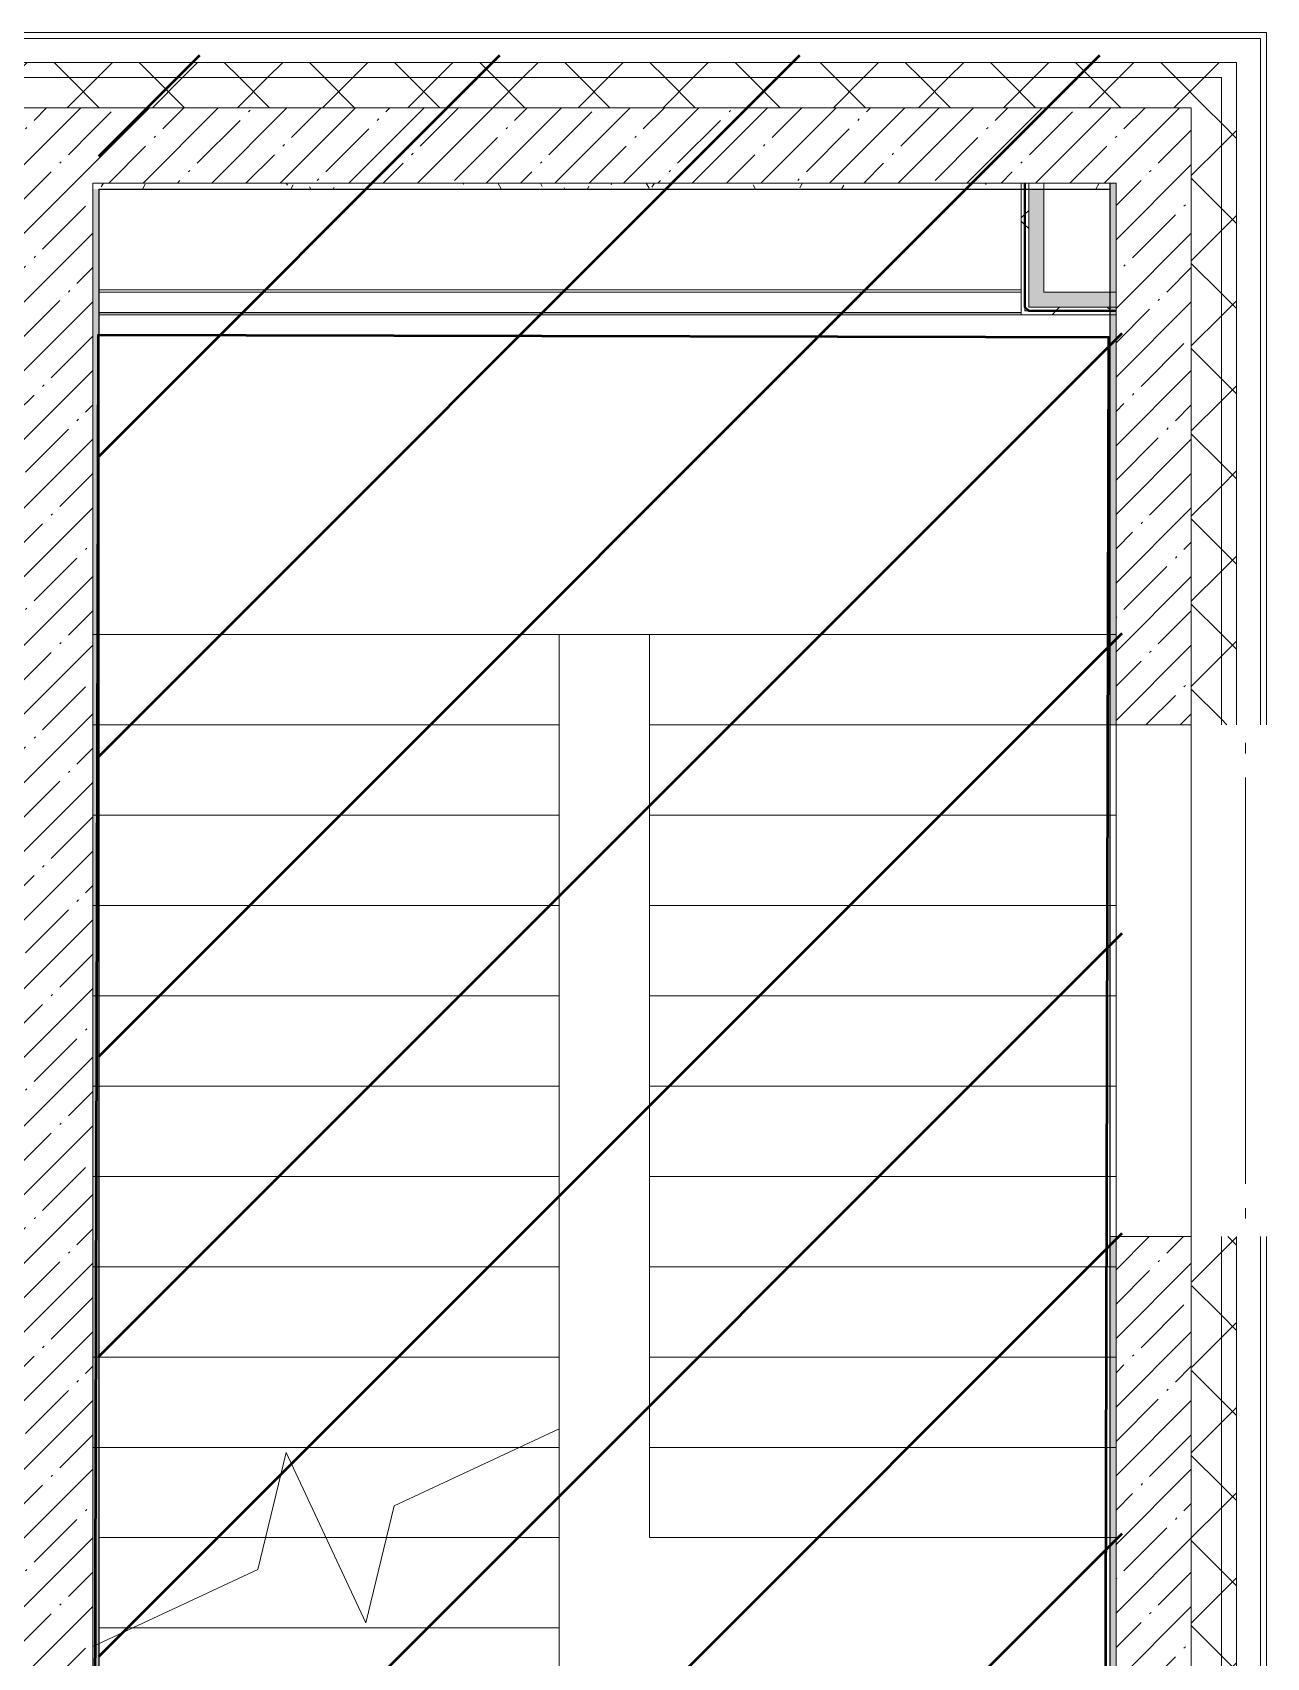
# Model space of a CAD drawing. Header units: millimetres. Extents: x -213547 to 415037, y -3642 to 106956.
# Drawn here: x 89274 to 93375, y 21816 to 27214 of the extents above; entities that cross this region are included whole.
import ezdxf

# ---------------------------------------------------------------- set-up
doc = ezdxf.new("R2010")
doc.units = ezdxf.units.MM
for name, color, linetype, lineweight in [('10)FK4', 3, 'Continuous', 50), ('1005 Краска CF15.1', 3, 'Continuous', 50), ('5.5) Перег WD5', 3, 'Continuous', 40), ('947 Штук ЛК CF15.1', 3, 'Continuous', 50), ('A-FLOR', 7, 'Continuous', 9), ('A-WALL', 7, 'Continuous', 5), ('I-WALL', 7, 'Continuous', 5), ('S-STRS', 7, 'Continuous', 9), ('S-STRS-MBND', 7, 'Continuous', 9)]:
    doc.layers.add(name, color=color, linetype=linetype, lineweight=lineweight)
doc.layers.add('A-WALL-1', color=9, linetype='Continuous', lineweight=5, true_color=0x808080)
doc.layers.add('A-WALL-FNSH-1', color=9, linetype='Continuous', lineweight=5, true_color=0x808080)
pattern_1 = [(45, (64.7, -136.06), (-114.04925, 114.04925), []), (45, (178.75, -136.06), (-114.04925, 114.04925), [201.612, -40.322, 6.706, -33.617])]
pattern_2 = [(45, (64.7, -136.06), (-141.42136, 141.42136), []), (135, (64.7, -136.06), (-141.42136, -141.42136), [])]
pattern_3 = [(0, (64.7, -136.06), (243.84, 60.96), [20.117, -162.763, 20.117, -162.763, -975.36]), (0, (64.7, -136.06), (243.84, 60.96), [-365.76, 20.117, -345.643, 20.117, -162.763, -426.72]), (0, (64.7, -136.06), (243.84, 60.96), [-914.4, 20.117, -101.803, 20.117, -284.683]), (120, (156.14, -105.58), (-174.71291, 180.691634), [20.117, -162.763, 20.117, -162.763, -975.36]), (120, (156.14, -105.58), (-174.71291, 180.691634), [-365.76, 20.117, -345.643, 20.117, -162.763, -426.72]), (120, (156.14, -105.58), (-174.71291, 180.691634), [-914.4, 20.117, -101.803, 20.117, -284.683]), (240, (186.62, 16.34), (-69.12709, -241.651634), [20.117, -162.763, 20.117, -162.763, -975.36]), (240, (186.62, 16.34), (-69.12709, -241.651634), [-365.76, 20.117, -345.643, 20.117, -162.763, -426.72]), (240, (186.62, 16.34), (-69.12709, -241.651634), [-914.4, 20.117, -101.803, 20.117, -284.683])]
pattern_4 = [(45, (64.7, -136.06), (-212.132, 212.132), []), (135, (64.7, -136.06), (-212.132, -212.132), [])]
pattern_5 = [(45, (-289142.7, 38.6), (-498.4042, 498.4042), [])]

# ---------------------------------------------------------------- blocks, each defined once
blk = doc.blocks.new('Зашивка приборов отопления4 - Зашивка приборов отопления-33272095-Объем проектирования 1 этажа')
at = {"layer": 'A-WALL'}
for p, q in [((121465, 18487.5), (124530, 18487.5)), ((124530, 18487.5), (121465, 18487.5)), ((121465, 18412.5), (124530, 18412.5))]:
    blk.add_line(p, q, dxfattribs=at)

msp = doc.modelspace()

# ---------------------------------------------------------------- hatches: boundary and pattern name
at = {"layer": '1005 Краска CF15.1'}
h = msp.add_hatch(dxfattribs=at)
h.set_pattern_fill('ANSI31', color=256, scale=222)
h.set_pattern_definition(pattern_5)
h.paths.add_polyline_path([(92894.7, 17808.6), (89494.7, 17808.6), (89494.7, 27138.6), (92894.7, 27138.6)])
at = {"layer": '947 Штук ЛК CF15.1'}
h = msp.add_hatch(dxfattribs=at)
h.set_pattern_fill('ANSI31', color=256, scale=222)
h.set_pattern_definition(pattern_5)
h.paths.add_polyline_path([(92894.7, 17808.6), (89494.7, 17808.6), (89494.7, 27138.6), (92894.7, 27138.6)])
at = {"layer": 'A-WALL'}
h = msp.add_hatch(dxfattribs=at)
h.set_pattern_fill('FP_24', color=256, style=0, pattern_type=2)
h.set_pattern_definition(pattern_2)
h.paths.add_polyline_path([(93224.7, 27063.9), (93274.7, 27063.9), (93274.7, 27113.9), (89074.7, 27113.9), (89074.7, 27063.9), (93161.1, 27063.9)])
h = msp.add_hatch(dxfattribs=at)
h.set_pattern_fill('FP_24', color=256, style=0, pattern_type=2)
h.set_pattern_definition(pattern_2)
h.paths.add_polyline_path([(89074.7, 26963.9), (93224.7, 26963.9), (93224.7, 27063.9), (89074.7, 27063.9)])
h = msp.add_hatch(dxfattribs=at)
h.set_pattern_fill('FP_24', color=256, style=0, pattern_type=2)
h.set_pattern_definition(pattern_2)
h.paths.add_polyline_path([(93274.7, 21413.9), (93274.7, 23213.9), (93224.7, 23213.9), (93224.7, 21413.9), (93274.3, 21413.9)])
h.paths.add_polyline_path([(93274.7, 24913.9), (93274.7, 27063.9), (93224.7, 27063.9), (93224.7, 24913.9)])
h = msp.add_hatch(dxfattribs=at)
h.set_pattern_fill('FP_24', color=256, style=0, pattern_type=2)
h.set_pattern_definition(pattern_2)
h.paths.add_polyline_path([(93124.7, 21413.9), (93224.7, 21413.9), (93224.7, 23213.9), (93134.7, 23213.9), (93134.7, 23203.9), (93126.7, 23203.9), (93124.7, 21416.9)])
h.paths.add_polyline_path([(93126.7, 24913.9), (93126.7, 24923.9), (93134.7, 24923.9), (93134.7, 24913.9), (93224.7, 24913.9), (93224.7, 26963.9), (93124.7, 26963.9), (93124.7, 24913.9)])
at = {"layer": 'I-WALL'}
h = msp.add_hatch(dxfattribs=at)
h.set_pattern_fill('FP_1', color=256, style=0, pattern_type=2)
h.set_pattern_definition(pattern_1)
h.paths.add_polyline_path([(89474.7, 17133.9), (89474.7, 26963.9), (89224.7, 26963.9), (89224.7, 17133.9)])
h = msp.add_hatch(dxfattribs=at)
h.set_pattern_fill('FP_1', color=256, style=0, pattern_type=2)
h.set_pattern_definition(pattern_1)
h.paths.add_polyline_path([(92559.7, 26713.9), (92874.7, 26713.9), (92874.7, 26963.9), (89474.7, 26963.9), (89474.7, 26713.9), (91548.2, 26713.9)])
h = msp.add_hatch(dxfattribs=at)
h.set_pattern_fill('FP_1', color=256, style=0, pattern_type=2)
h.set_pattern_definition(pattern_1)
h.paths.add_polyline_path([(93094.7, 21013.9), (93124.7, 21013.9), (93124.7, 23213.9), (92874.7, 23213.9), (92874.7, 21013.9)])
h.paths.add_polyline_path([(92874.7, 24913.9), (93124.7, 24913.9), (93124.7, 26963.9), (92874.7, 26963.9), (92874.7, 25296.2)])
h = msp.add_hatch(dxfattribs=at)
h.set_pattern_fill('FP_191', color=256, style=0, pattern_type=2)
h.set_pattern_definition(pattern_3)
h.paths.add_polyline_path([(92559.7, 26693.9), (92854.7, 26693.9), (92853.7, 26713.9), (89474.7, 26713.9), (89474.7, 26693.9), (91548.2, 26693.9)])
h = msp.add_hatch(dxfattribs=at)
h.set_pattern_fill('FP_191', color=256, style=0, pattern_type=2)
h.set_pattern_definition(pattern_3)
h.paths.add_polyline_path([(89474.7, 17713.9), (89494.7, 17734.9), (89494.7, 26692.9), (89474.7, 26693.9), (89474.7, 17876.3)])
h.paths.add_polyline_path([(89485.2, 17713.9), (89494.7, 17713.9), (89494.7, 17733.9), (89474.7, 17713.9)])
h = msp.add_hatch(dxfattribs=at)
h.set_pattern_fill('FP_192', color=256, style=0, pattern_type=2)
h.set_pattern_definition(pattern_4)
h.paths.add_polyline_path([(92572.2, 26276.4), (92572.2, 26693.9), (92559.7, 26693.9), (92559.7, 26276.4)])
h = msp.add_hatch(dxfattribs=at)
h.set_pattern_fill('FP_192', color=256, style=0, pattern_type=2)
h.set_pattern_definition(pattern_4)
h.paths.add_polyline_path([(92572.2, 26288.9), (92584.7, 26288.9), (92584.7, 26693.9), (92572.2, 26693.9), (92572.2, 26351.4)])
for points in [[(92584.7, 26301.4), (92634.7, 26301.4), (92634.7, 26693.9), (92584.7, 26693.9), (92584.7, 26351.4)], [(92634.7, 26301.4), (92854.7, 26302.4), (92854.7, 26351.4), (92634.7, 26351.4)]]:
    msp.add_hatch(color=256, dxfattribs=at).paths.add_polyline_path(points)
h = msp.add_hatch(dxfattribs=at)
h.set_pattern_fill('FP_191', color=256, style=0, pattern_type=2)
h.set_pattern_definition(pattern_3)
h.paths.add_polyline_path([(92874.7, 17733.9), (92874.7, 23213.9), (92854.7, 23213.9), (92854.7, 17734.9)])
h.paths.add_polyline_path([(92854.7, 24913.9), (92874.7, 24913.9), (92874.7, 26713.9), (92854.7, 26713.9), (92854.7, 25296.2)])
h = msp.add_hatch(dxfattribs=at)
h.set_pattern_fill('FP_192', color=256, style=0, pattern_type=2)
h.set_pattern_definition(pattern_4)
h.paths.add_polyline_path([(92634.7, 26288.9), (92854.7, 26288.9), (92854.7, 26301.4), (92584.7, 26301.4), (92584.7, 26288.9)])
h = msp.add_hatch(dxfattribs=at)
h.set_pattern_fill('FP_192', color=256, style=0, pattern_type=2)
h.set_pattern_definition(pattern_4)
h.paths.add_polyline_path([(92854.7, 26276.4), (92854.2, 26288.9), (92572.2, 26288.9), (92572.2, 26276.4), (92854.2, 26276.4)])

# ---------------------------------------------------------------- linework, layer by layer
at = {"layer": '10)FK4', "flags": 128}
msp.add_lwpolyline([(89481, 21119.9), (89480, 21119.9), (89479.9, 21064.4), (89480.9, 21064.4), (89472.9, 17661.5), (92830.9, 17653.6), (92851, 26200.6), (92441.4, 26201.5), (89493, 26208.5)], close=True, dxfattribs=at)
at = {"layer": '5.5) Перег WD5'}
msp.add_lwpolyline([(92874.7, 26288.9), (92584.7, 26288.9), (92572.2, 26301.4), (92572.2, 26713.9)], dxfattribs=at)
at = {"layer": 'A-FLOR'}
for p, q in [((89494.7, 26358.9), (92559.7, 26358.9)), ((92874.7, 24913.9), (92874.7, 23213.9))]:
    msp.add_line(p, q, dxfattribs=at)
at = {"layer": 'A-WALL'}
for p, q in [((93354.7, 27193.9), (89071.7, 27193.9)), ((93354.7, 24913.9), (93354.7, 27193.9)), ((93274.7, 27113.9), (89074.7, 27113.9)), ((93274.7, 24913.9), (93274.7, 27113.9)), ((93224.7, 27063.9), (89074.7, 27063.9)), ((93224.7, 24913.9), (93224.7, 27063.9)), ((93124.7, 26963.9), (93124.7, 21413.9)), ((89494.7, 26693.9), (89494.7, 17733.9)), ((89495.7, 26692.9), (89494.7, 26692.9)), ((92572.2, 26288.9), (92572.2, 26713.9)), ((92584.7, 26301.4), (92584.7, 26713.9)), ((92853.7, 26692.9), (92853.7, 26693.9)), ((92874.7, 26301.4), (92584.7, 26301.4)), ((92874.7, 26288.9), (92572.2, 26288.9)), ((93304.7, 24853.9), (93304.7, 24818.9)), ((93304.7, 24738.9), (93304.7, 23388.9)), ((93304.7, 23308.9), (93304.7, 23273.9)), ((93224.7, 21413.9), (93224.7, 23213.9)), ((93274.7, 21413.9), (93274.7, 23213.9)), ((93354.7, 21413.9), (93354.7, 23213.9))]:
    msp.add_line(p, q, dxfattribs=at)
at = {"layer": 'A-WALL-1'}
for p, q in [((93124.7, 26963.9), (89074.7, 26963.9)), ((89474.7, 17133.9), (89474.7, 26713.9)), ((89474.7, 26713.9), (89474.7, 26713.9)), ((92874.7, 26713.9), (89474.7, 26713.9)), ((89474.7, 26713.9), (89474.7, 17713.9)), ((92559.7, 26713.9), (92559.7, 26276.4)), ((92634.7, 26351.4), (92634.7, 26713.9)), ((92853.7, 26693.9), (92854.7, 26693.9)), ((92874.7, 26713.9), (92874.7, 24913.9)), ((92874.7, 26351.4), (92634.7, 26351.4)), ((92559.7, 26276.4), (92874.7, 26276.4)), ((92854.7, 24913.9), (93124.7, 24913.9)), ((93124.7, 23213.9), (92854.7, 23213.9)), ((92874.7, 17133.9), (92874.7, 23213.9))]:
    msp.add_line(p, q, dxfattribs=at)
at = {"layer": 'A-WALL-FNSH-1'}
for p, q in [((93374.7, 27213.9), (89066.7, 27213.9)), ((93374.7, 24913.9), (93374.7, 27213.9)), ((92853.7, 26693.9), (89494.7, 26693.9)), ((89495.7, 26692.9), (92853.7, 26692.9)), ((89495.7, 23194.3), (89495.7, 26692.9)), ((92853.7, 26713.9), (92853.7, 26693.9)), ((92853.7, 26692.9), (92853.7, 26276.4)), ((92854.7, 24913.9), (92854.7, 26713.9)), ((92853.7, 24913.9), (92854.7, 24913.9)), ((92854.7, 23213.9), (92853.7, 23213.9)), ((92854.7, 17734.9), (92854.7, 23213.9)), ((93374.7, 21413.9), (93374.7, 23213.9)), ((89494.7, 23194.3), (89495.7, 23194.3)), ((89495.7, 22970.9), (89494.7, 22970.9)), ((89495.7, 20867), (89495.7, 21862.3))]:
    msp.add_line(p, q, dxfattribs=at)
at = {"layer": 'I-WALL'}
for p, q in [((89495.7, 26283.9), (92559.7, 26283.9)), ((92559.7, 26282.9), (89495.7, 26282.9)), ((92853.7, 17735.9), (92853.7, 26276.4)), ((92854.7, 24913.9), (92854.7, 23213.9)), ((89495.7, 23194.3), (89495.7, 21862.3))]:
    msp.add_line(p, q, dxfattribs=at)
at = {"layer": 'S-STRS'}
for p, q in [((91024.7, 22513.9), (91024.7, 22575.3)), ((90893.1, 22513.9), (91024.7, 22513.9)), ((90893.1, 22513.9), (91024.7, 22513.9)), ((91024.7, 22213.9), (91024.7, 22513.9)), ((90048.8, 22213.9), (90249.7, 22213.9)), ((90048.8, 22213.9), (90249.7, 22213.9)), ((90450.6, 22213.9), (91024.7, 22213.9)), ((90450.6, 22213.9), (91024.7, 22213.9)), ((91024.7, 21913.9), (91024.7, 22213.9)), ((89606.3, 21913.9), (91024.7, 21913.9)), ((89606.3, 21913.9), (91024.7, 21913.9)), ((91024.7, 21613.9), (91024.7, 21913.9))]:
    msp.add_line(p, q, dxfattribs=at)
at = {"layer": 'S-STRS-MBND'}
for p, q in [((89474.7, 26713.9), (89474.7, 25213.9)), ((92874.7, 26713.9), (89474.7, 26713.9)), ((92874.7, 25213.9), (92874.7, 26713.9)), ((89474.7, 25213.9), (91024.7, 25213.9)), ((89474.7, 22513.9), (89474.7, 25213.9)), ((89474.7, 25213.9), (91024.7, 25213.9)), ((91024.7, 25213.9), (91324.7, 25213.9)), ((91024.7, 22575.3), (91024.7, 25213.9)), ((92874.7, 25213.9), (91324.7, 25213.9)), ((91324.7, 25213.9), (91324.7, 22213.9)), ((92874.7, 25213.9), (91324.7, 25213.9)), ((92874.7, 25213.9), (92874.7, 22213.9)), ((89474.7, 24913.9), (91024.7, 24913.9)), ((89474.7, 24913.9), (91024.7, 24913.9)), ((92874.7, 24913.9), (91324.7, 24913.9)), ((92874.7, 24913.9), (91324.7, 24913.9)), ((89474.7, 24613.9), (91024.7, 24613.9)), ((89474.7, 24613.9), (91024.7, 24613.9)), ((92874.7, 24613.9), (91324.7, 24613.9)), ((92874.7, 24613.9), (91324.7, 24613.9)), ((89474.7, 24313.9), (91024.7, 24313.9)), ((89474.7, 24313.9), (91024.7, 24313.9)), ((92874.7, 24313.9), (91324.7, 24313.9)), ((92874.7, 24313.9), (91324.7, 24313.9)), ((89474.7, 24013.9), (91024.7, 24013.9)), ((89474.7, 24013.9), (91024.7, 24013.9)), ((92874.7, 24013.9), (91324.7, 24013.9)), ((92874.7, 24013.9), (91324.7, 24013.9)), ((89474.7, 23713.9), (91024.7, 23713.9)), ((89474.7, 23713.9), (91024.7, 23713.9)), ((92874.7, 23713.9), (91324.7, 23713.9)), ((92874.7, 23713.9), (91324.7, 23713.9)), ((89474.7, 23413.9), (91024.7, 23413.9)), ((89474.7, 23413.9), (91024.7, 23413.9)), ((92874.7, 23413.9), (91324.7, 23413.9)), ((92874.7, 23413.9), (91324.7, 23413.9)), ((89474.7, 23113.9), (91024.7, 23113.9)), ((89474.7, 23113.9), (91024.7, 23113.9)), ((92874.7, 23113.9), (91324.7, 23113.9)), ((92874.7, 23113.9), (91324.7, 23113.9)), ((89474.7, 22813.9), (91024.7, 22813.9)), ((89474.7, 22813.9), (91024.7, 22813.9)), ((92874.7, 22813.9), (91324.7, 22813.9)), ((92874.7, 22813.9), (91324.7, 22813.9)), ((91024.7, 22575.3), (90476.3, 22319.6)), ((89474.7, 22513.9), (90893.1, 22513.9)), ((89474.7, 22513.9), (90893.1, 22513.9)), ((92874.7, 22513.9), (91324.7, 22513.9)), ((92874.7, 22513.9), (91324.7, 22513.9)), ((90117.6, 22497.2), (90023.1, 22108.3)), ((90381.8, 21930.7), (90117.6, 22497.2)), ((90476.3, 22319.6), (90381.8, 21930.7)), ((89494.7, 22213.9), (90048.8, 22213.9)), ((89494.7, 22213.9), (90048.8, 22213.9)), ((90249.7, 22213.9), (90450.6, 22213.9)), ((90249.7, 22213.9), (90450.6, 22213.9)), ((92874.7, 22213.9), (91324.7, 22213.9)), ((90023.1, 22108.3), (89474.7, 21852.5)), ((89494.7, 21913.9), (89606.3, 21913.9)), ((89494.7, 21913.9), (89606.3, 21913.9))]:
    msp.add_line(p, q, dxfattribs=at)

# ---------------------------------------------------------------- block references
at = {"layer": 'A-WALL'}
msp.add_blockref('Зашивка приборов отопления4 - Зашивка приборов отопления-33272095-Объем проектирования 1 этажа', (-31970.3, 7863.9), dxfattribs=at)

doc.saveas('drawing.dxf')
